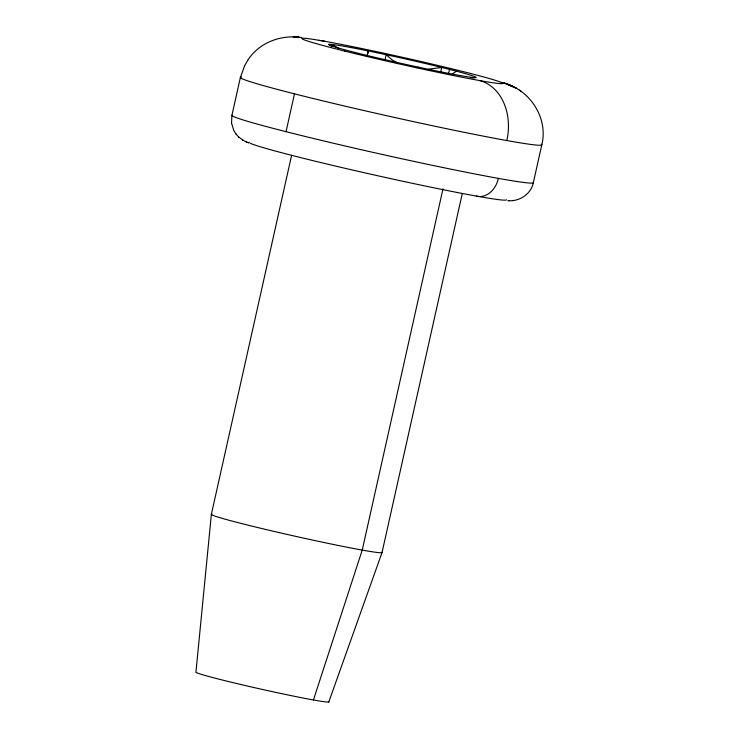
<?xml version="1.0" encoding="UTF-8"?>
<svg xmlns="http://www.w3.org/2000/svg" width="739" height="739" viewBox="0 0 739 739"><rect width="100%" height="100%" fill="white"/><g stroke="black" fill="none" stroke-linecap="round" stroke-linejoin="round"><path stroke-width="1.11" d="M286.03 131.69L294.491 93.844M291.628 155.264L211.372 514.307L195.946 672.065A68.136 2.374 12.6 0 0 262.955 689.57A68.136 2.374 12.6 0 0 328.744 701.671M331.506 46.668L332.005 44.451L338.721 48.414M367.634 53.153L368.133 50.926A75.48 2.633 12.6 0 1 475.916 77.493L472.101 77.946M384.936 60.275L386.183 54.714L392.049 59.822L397.48 63.037M440.73 71.914L441.728 67.471L428.01 69.272M448.518 73.863L449.515 69.411M442.994 188.787L362.239 550.084L313.428 699.962M462.281 193.544L382.026 552.587L328.8 701.948M507.813 200.666C519.258 201.802 531.147 194.126 533.373 182.561L541.826 144.715C548.707 117.15 528.616 87.932 501.254 82.389L507.13 84.043L516.238 88.209L503.906 82.842M244.683 65.577L240.351 77.623L231.898 115.46L231.538 123.284M247.602 60.543C258.779 42.566 281.226 34.271 301.715 37.578M244.498 65.928L247.777 60.192M366.618 55.739L368.216 52.829L368.133 50.926A75.48 2.633 12.6 0 0 362.904 54.427A75.48 2.633 12.6 0 0 475.916 77.493M452.046 74.085L456.49 71.212M416.704 67.674L418.45 67.184M470.392 77.687L472.627 77.447M512.552 200.528L513.226 200.5M508.672 200.675L509.319 200.657M293.207 37.07L299.221 37.319L297.697 37.218M245.764 141.657L248.803 143.015M238.642 136.974L243.51 140.475M242.29 139.847L246.946 142.257M328.716 44.405L331.284 46.114M519.434 90.13L521.383 91.581M231.519 123.145L233.884 130.757L236.323 134.424M235.99 134.073L238.974 137.315M541.244 144.197A154.479 5.395 12.6 0 1 388.502 116.115A154.479 5.395 12.6 0 1 241.487 77.087M479.482 80.533A51.49 39.767 -79.8 0 1 506.843 140.549M318.491 40.433A51.49 39.767 -79.8 0 1 325.151 41.366M533.373 182.561A154.479 5.395 12.6 0 1 380.04 153.952A154.479 5.395 12.6 0 1 232.083 115.108M498.382 178.385A22.576 17.431 -79.8 0 1 476.544 196.112M506.446 199.789A131.902 4.6 12.6 0 1 386.811 177.766A131.902 4.6 12.6 0 1 250.373 143.292M249.302 142.692A131.902 4.6 12.6 0 1 248.978 142.257M381.878 552.255A87.47 3.048 12.6 0 1 294.214 536.024A87.47 3.048 12.6 0 1 211.991 514.15M508.367 84.662L506.668 84.034L512.432 86.251L508.367 84.662M344.882 51.148A102.989 3.593 12.6 0 0 502.465 83.618A102.989 3.593 12.6 0 0 359.597 48.081A102.989 3.593 12.6 0 0 344.882 51.148"/></g></svg>
